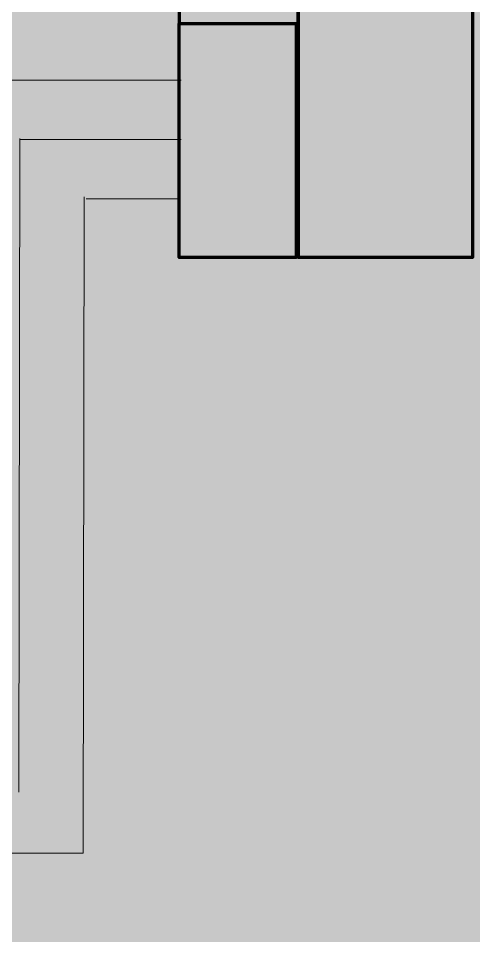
# Model space of a CAD drawing. Header units: millimetres. Extents: x 0 to 418, y 2 to 297.
# Drawn here: x 168.9 to 207.6, y 137.6 to 215.5 of the extents above; entities that cross this region are included whole.
import ezdxf

# ---------------------------------------------------------------- set-up
doc = ezdxf.new("R2010")
doc.units = ezdxf.units.MM
doc.header["$MEASUREMENT"] = 0
doc.layers.get('0').update_dxf_attribs({"linetype": 'CONTINUOUS'})

msp = doc.modelspace()

# ---------------------------------------------------------------- hatches: boundary and pattern name
at = {"true_color": 0xffffff}
for points in [[(-0.132, 297.01), (-0.132, 1.627), (417.7, 1.627), (417.7, 297.01)], [(-0.132, 297.01), (-0.132, 1.89), (417.7, 1.89), (417.7, 297.01)], [(182.621, 259.828), (182.621, 215.098), (192.718, 215.098), (192.718, 259.828)], [(192.767, 259.828), (192.767, 195.233), (207.551, 195.233), (207.551, 259.828)], [(182.621, 215.098), (182.621, 195.233), (192.57, 195.233), (192.57, 215.098)]]:
    msp.add_hatch(color=0, dxfattribs=at).paths.add_polyline_path(points)
at = {"true_color": 0x000007}
h = msp.add_hatch(color=0, dxfattribs=at)
h.paths.add_polyline_path([(184.972, 209.671), (186.6, 212.549), (187.061, 212.549), (187.538, 209.671), (187.159, 209.671), (187.028, 210.493), (185.86, 210.493), (185.4, 209.671)])
h.paths.add_polyline_path([(186.025, 210.789), (186.978, 210.789), (186.863, 211.513), (186.863, 211.513), (186.857, 211.55), (186.852, 211.586), (186.846, 211.622), (186.841, 211.657), (186.837, 211.691), (186.832, 211.725), (186.828, 211.759), (186.824, 211.792), (186.82, 211.824), (186.816, 211.856), (186.813, 211.887), (186.81, 211.918), (186.807, 211.948), (186.804, 211.977), (186.801, 212.006), (186.799, 212.034), (186.796, 212.062), (186.794, 212.089), (186.792, 212.115), (186.79, 212.141), (186.787, 212.166), (186.785, 212.19), (186.783, 212.214), (186.781, 212.237), (186.781, 212.237), (186.773, 212.216), (186.764, 212.195), (186.755, 212.173), (186.746, 212.152), (186.736, 212.129), (186.726, 212.107), (186.716, 212.084), (186.705, 212.061), (186.694, 212.038), (186.683, 212.014), (186.672, 211.99), (186.66, 211.965), (186.648, 211.94), (186.636, 211.915), (186.623, 211.89), (186.611, 211.864), (186.598, 211.838), (186.585, 211.811), (186.571, 211.784), (186.558, 211.757), (186.544, 211.729), (186.53, 211.701), (186.516, 211.673), (186.502, 211.645), (186.025, 210.789), (186.502, 211.645)])
h = msp.add_hatch(color=0, dxfattribs=at)
edge = h.paths.add_edge_path()
edge.add_spline(control_points=[(187.982, 209.441), (187.982, 209.655), (188.015, 209.852), (188.08, 210.066), (188.08, 210.066), (188.13, 210.28), (188.195, 210.444), (188.278, 210.576), (188.278, 210.576), (188.343, 210.691), (188.426, 210.789), (188.508, 210.872), (188.508, 210.872), (188.59, 210.937), (188.672, 210.987), (188.738, 211.02), (188.738, 211.02), (188.82, 211.053), (188.903, 211.069), (189.001, 211.069), (189.001, 211.069), (189.182, 211.069), (189.33, 211.003), (189.462, 210.872), (189.462, 210.872), (189.577, 210.724), (189.643, 210.526), (189.643, 210.28), (189.643, 210.28), (189.643, 210.016), (189.61, 209.753), (189.511, 209.49), (189.511, 209.49), (189.412, 209.178), (189.281, 208.948), (189.1, 208.783), (189.1, 208.783), (188.952, 208.668), (188.804, 208.619), (188.623, 208.619), (188.623, 208.619), (188.442, 208.619), (188.294, 208.684), (188.163, 208.832), (188.163, 208.832), (188.047, 208.964), (187.982, 209.178), (187.982, 209.441)], knot_values=[0, 0, 0, 0, 0.020833, 0.020833, 0.020833, 0.020833, 0.041667, 0.041667, 0.041667, 0.041667, 0.0625, 0.0625, 0.0625, 0.0625, 0.083333, 0.083333, 0.083333, 0.083333, 0.104167, 0.104167, 0.104167, 0.104167, 0.125, 0.125, 0.125, 0.125, 0.145833, 0.145833, 0.145833, 0.145833, 0.166667, 0.166667, 0.166667, 0.166667, 0.1875, 0.1875, 0.1875, 0.1875, 0.208333, 0.208333, 0.208333, 0.208333, 0.229167, 0.229167, 0.229167, 0.229167, 1, 1, 1, 1], degree=3, periodic=0)
edge = h.paths.add_edge_path()
edge.add_spline(control_points=[(188.261, 209.375), (188.261, 209.227), (188.294, 209.112), (188.343, 209.03), (188.343, 209.03), (188.409, 208.915), (188.508, 208.849), (188.639, 208.849), (188.639, 208.849), (188.755, 208.849), (188.853, 208.898), (188.952, 209.013), (188.952, 209.013), (189.083, 209.161), (189.199, 209.375), (189.264, 209.655), (189.264, 209.655), (189.33, 209.934), (189.363, 210.165), (189.363, 210.345), (189.363, 210.345), (189.363, 210.526), (189.33, 210.641), (189.264, 210.724), (189.264, 210.724), (189.199, 210.789), (189.116, 210.839), (189.001, 210.839), (189.001, 210.839), (188.919, 210.839), (188.853, 210.822), (188.787, 210.773), (188.787, 210.773), (188.705, 210.74), (188.639, 210.658), (188.59, 210.559), (188.59, 210.559), (188.491, 210.428), (188.426, 210.214), (188.36, 209.934), (188.36, 209.934), (188.294, 209.704), (188.261, 209.507), (188.261, 209.375)], knot_values=[0, 0, 0, 0, 0.022727, 0.022727, 0.022727, 0.022727, 0.045455, 0.045455, 0.045455, 0.045455, 0.068182, 0.068182, 0.068182, 0.068182, 0.090909, 0.090909, 0.090909, 0.090909, 0.113636, 0.113636, 0.113636, 0.113636, 0.136364, 0.136364, 0.136364, 0.136364, 0.159091, 0.159091, 0.159091, 0.159091, 0.181818, 0.181818, 0.181818, 0.181818, 0.204545, 0.204545, 0.204545, 0.204545, 0.227273, 0.227273, 0.227273, 0.227273, 1, 1, 1, 1], degree=3, periodic=0)
h = msp.add_hatch(color=0, dxfattribs=at)
h.paths.add_polyline_path([(184.972, 204.113), (186.6, 207.007), (187.061, 207.007), (187.538, 204.113), (187.159, 204.113), (187.028, 204.935), (185.86, 204.935), (185.4, 204.113)])
h.paths.add_polyline_path([(186.025, 205.247), (186.978, 205.247), (186.863, 205.971), (186.863, 205.971), (186.857, 206.006), (186.852, 206.04), (186.846, 206.074), (186.841, 206.108), (186.837, 206.141), (186.832, 206.174), (186.828, 206.206), (186.824, 206.238), (186.82, 206.27), (186.816, 206.301), (186.813, 206.332), (186.81, 206.362), (186.807, 206.391), (186.804, 206.42), (186.801, 206.449), (186.799, 206.477), (186.796, 206.504), (186.794, 206.531), (186.792, 206.557), (186.79, 206.582), (186.787, 206.607), (186.785, 206.632), (186.783, 206.655), (186.781, 206.678), (186.781, 206.678), (186.773, 206.657), (186.764, 206.636), (186.755, 206.615), (186.746, 206.593), (186.736, 206.571), (186.726, 206.549), (186.716, 206.526), (186.705, 206.503), (186.694, 206.48), (186.683, 206.457), (186.672, 206.433), (186.66, 206.409), (186.648, 206.385), (186.636, 206.36), (186.623, 206.335), (186.611, 206.31), (186.598, 206.285), (186.585, 206.26), (186.571, 206.234), (186.558, 206.208), (186.544, 206.182), (186.53, 206.156), (186.516, 206.129), (186.502, 206.103), (186.025, 205.247), (186.502, 206.103)])
for points in [[(188.557, 203.093), (188.935, 204.919), (188.935, 204.919), (188.915, 204.902), (188.893, 204.886), (188.871, 204.871), (188.848, 204.855), (188.824, 204.84), (188.8, 204.826), (188.775, 204.811), (188.749, 204.797), (188.723, 204.784), (188.696, 204.77), (188.668, 204.757), (188.639, 204.744), (188.61, 204.731), (188.58, 204.719), (188.55, 204.706), (188.519, 204.694), (188.487, 204.683), (188.454, 204.671), (188.421, 204.66), (188.387, 204.649), (188.353, 204.638), (188.317, 204.627), (188.281, 204.616), (188.245, 204.606), (188.245, 204.606), (188.294, 204.886), (188.294, 204.886), (188.313, 204.892), (188.331, 204.899), (188.35, 204.906), (188.368, 204.913), (188.387, 204.921), (188.405, 204.929), (188.424, 204.937), (188.442, 204.945), (188.461, 204.954), (188.479, 204.963), (188.498, 204.973), (188.516, 204.982), (188.535, 204.992), (188.553, 205.002), (188.572, 205.013), (188.59, 205.023), (188.609, 205.034), (188.627, 205.045), (188.646, 205.057), (188.664, 205.068), (188.683, 205.08), (188.701, 205.092), (188.72, 205.104), (188.738, 205.116), (188.738, 205.116), (188.756, 205.126), (188.774, 205.137), (188.791, 205.147), (188.808, 205.158), (188.824, 205.169), (188.84, 205.18), (188.856, 205.191), (188.871, 205.202), (188.886, 205.213), (188.9, 205.224), (188.914, 205.235), (188.927, 205.245), (188.94, 205.256), (188.953, 205.267), (188.966, 205.277), (188.978, 205.288), (188.99, 205.298), (189.002, 205.308), (189.013, 205.318), (189.024, 205.327), (189.035, 205.336), (189.046, 205.345), (189.057, 205.354), (189.067, 205.363), (189.071, 205.369), (189.076, 205.375), (189.08, 205.381), (189.085, 205.387), (189.089, 205.394), (189.094, 205.4), (189.099, 205.406), (189.104, 205.413), (189.109, 205.419), (189.114, 205.425), (189.119, 205.432), (189.125, 205.439), (189.13, 205.445), (189.135, 205.452), (189.14, 205.459), (189.145, 205.466), (189.15, 205.473), (189.155, 205.481), (189.16, 205.488), (189.164, 205.495), (189.169, 205.503), (189.174, 205.511), (189.178, 205.519), (189.182, 205.527), (189.363, 205.527), (188.853, 203.093), (188.557, 203.093), (188.853, 203.093)], [(202.124, 201.334), (202.585, 203.521), (202.585, 203.521), (202.56, 203.5), (202.534, 203.481), (202.507, 203.461), (202.479, 203.442), (202.451, 203.424), (202.421, 203.406), (202.391, 203.389), (202.36, 203.372), (202.328, 203.355), (202.295, 203.339), (202.262, 203.323), (202.227, 203.307), (202.192, 203.292), (202.155, 203.277), (202.118, 203.262), (202.08, 203.248), (202.042, 203.234), (202.002, 203.22), (201.961, 203.207), (201.92, 203.193), (201.878, 203.18), (201.835, 203.168), (201.791, 203.155), (201.746, 203.143), (201.746, 203.143), (201.812, 203.471), (201.812, 203.471), (201.834, 203.48), (201.857, 203.489), (201.88, 203.498), (201.902, 203.507), (201.925, 203.517), (201.947, 203.527), (201.97, 203.537), (201.992, 203.548), (202.014, 203.558), (202.037, 203.57), (202.059, 203.581), (202.081, 203.593), (202.103, 203.605), (202.125, 203.617), (202.147, 203.629), (202.169, 203.642), (202.19, 203.655), (202.212, 203.668), (202.233, 203.681), (202.254, 203.695), (202.276, 203.709), (202.297, 203.723), (202.317, 203.737), (202.338, 203.751), (202.338, 203.751), (202.36, 203.765), (202.382, 203.779), (202.404, 203.793), (202.424, 203.807), (202.445, 203.821), (202.464, 203.834), (202.484, 203.848), (202.502, 203.861), (202.521, 203.874), (202.538, 203.886), (202.556, 203.899), (202.572, 203.911), (202.589, 203.924), (202.604, 203.936), (202.619, 203.948), (202.634, 203.959), (202.648, 203.971), (202.662, 203.982), (202.675, 203.993), (202.687, 204.005), (202.7, 204.015), (202.711, 204.026), (202.722, 204.037), (202.733, 204.047), (202.739, 204.053), (202.745, 204.06), (202.751, 204.066), (202.757, 204.073), (202.764, 204.08), (202.77, 204.087), (202.776, 204.094), (202.782, 204.102), (202.788, 204.109), (202.794, 204.117), (202.801, 204.125), (202.807, 204.133), (202.813, 204.142), (202.819, 204.15), (202.825, 204.159), (202.831, 204.168), (202.838, 204.177), (202.844, 204.186), (202.85, 204.195), (202.856, 204.205), (202.862, 204.214), (202.868, 204.224), (202.875, 204.234), (202.881, 204.244), (203.094, 204.244), (202.486, 201.334), (202.124, 201.334), (202.486, 201.334)]]:
    msp.add_hatch(color=0, dxfattribs=at).paths.add_polyline_path(points)
h = msp.add_hatch(color=0, dxfattribs=at)
h.paths.add_polyline_path([(196.434, 201.334), (198.062, 204.228), (198.523, 204.228), (199, 201.334), (198.621, 201.334), (198.49, 202.172), (197.322, 202.172), (196.862, 201.334)])
h.paths.add_polyline_path([(197.487, 202.468), (198.441, 202.468), (198.325, 203.192), (198.325, 203.192), (198.321, 203.227), (198.317, 203.261), (198.313, 203.295), (198.309, 203.329), (198.305, 203.362), (198.301, 203.395), (198.297, 203.428), (198.293, 203.46), (198.289, 203.492), (198.286, 203.523), (198.282, 203.554), (198.278, 203.584), (198.275, 203.615), (198.271, 203.644), (198.268, 203.673), (198.265, 203.702), (198.261, 203.731), (198.258, 203.758), (198.256, 203.786), (198.253, 203.813), (198.25, 203.839), (198.248, 203.865), (198.245, 203.891), (198.243, 203.915), (198.243, 203.915), (198.235, 203.895), (198.226, 203.874), (198.217, 203.852), (198.208, 203.83), (198.198, 203.808), (198.188, 203.786), (198.178, 203.763), (198.167, 203.74), (198.156, 203.717), (198.145, 203.693), (198.134, 203.669), (198.122, 203.644), (198.11, 203.619), (198.098, 203.594), (198.085, 203.569), (198.073, 203.543), (198.06, 203.516), (198.047, 203.49), (198.033, 203.463), (198.02, 203.436), (198.006, 203.408), (197.992, 203.38), (197.978, 203.352), (197.964, 203.323), (197.487, 202.468), (197.964, 203.323)])
h.paths.add_polyline_path([(202.996, 201.334), (203.456, 203.521), (203.456, 203.521), (203.431, 203.5), (203.405, 203.481), (203.378, 203.461), (203.351, 203.442), (203.322, 203.424), (203.293, 203.406), (203.263, 203.389), (203.232, 203.372), (203.2, 203.355), (203.168, 203.339), (203.135, 203.323), (203.101, 203.307), (203.066, 203.292), (203.03, 203.277), (202.994, 203.262), (202.957, 203.248), (202.919, 203.234), (202.88, 203.22), (202.841, 203.207), (202.801, 203.193), (202.76, 203.18), (202.719, 203.168), (202.677, 203.155), (202.634, 203.143), (202.634, 203.143), (202.7, 203.471), (202.7, 203.471), (202.72, 203.48), (202.741, 203.489), (202.762, 203.498), (202.783, 203.507), (202.805, 203.517), (202.826, 203.527), (202.847, 203.537), (202.869, 203.548), (202.891, 203.558), (202.913, 203.57), (202.935, 203.581), (202.957, 203.593), (202.979, 203.605), (203.001, 203.617), (203.023, 203.629), (203.046, 203.642), (203.068, 203.655), (203.091, 203.668), (203.113, 203.681), (203.136, 203.695), (203.158, 203.709), (203.181, 203.723), (203.203, 203.737), (203.226, 203.751), (203.226, 203.751), (203.246, 203.765), (203.266, 203.779), (203.286, 203.793), (203.305, 203.807), (203.324, 203.821), (203.343, 203.834), (203.361, 203.848), (203.379, 203.861), (203.396, 203.874), (203.413, 203.886), (203.43, 203.899), (203.446, 203.911), (203.462, 203.924), (203.477, 203.936), (203.492, 203.948), (203.506, 203.959), (203.52, 203.971), (203.534, 203.982), (203.547, 203.993), (203.559, 204.005), (203.571, 204.015), (203.583, 204.026), (203.594, 204.037), (203.604, 204.047), (203.612, 204.053), (203.62, 204.06), (203.628, 204.066), (203.636, 204.073), (203.643, 204.08), (203.651, 204.087), (203.658, 204.094), (203.665, 204.102), (203.671, 204.109), (203.678, 204.117), (203.684, 204.125), (203.691, 204.133), (203.697, 204.142), (203.703, 204.15), (203.708, 204.159), (203.714, 204.168), (203.719, 204.177), (203.725, 204.186), (203.73, 204.195), (203.734, 204.205), (203.739, 204.214), (203.744, 204.224), (203.748, 204.234), (203.752, 204.244), (203.966, 204.244), (203.358, 201.334), (202.996, 201.334), (203.358, 201.334)])
h = msp.add_hatch(color=0, dxfattribs=at)
h.paths.add_polyline_path([(184.972, 198.554), (186.6, 201.449), (187.061, 201.449), (187.538, 198.554), (187.159, 198.554), (187.028, 199.393), (185.86, 199.393), (185.4, 198.554)])
h.paths.add_polyline_path([(186.025, 199.689), (186.978, 199.689), (186.863, 200.413), (186.863, 200.413), (186.857, 200.447), (186.852, 200.482), (186.846, 200.516), (186.841, 200.55), (186.837, 200.583), (186.832, 200.616), (186.828, 200.648), (186.824, 200.681), (186.82, 200.712), (186.816, 200.744), (186.813, 200.775), (186.81, 200.805), (186.807, 200.835), (186.804, 200.865), (186.801, 200.894), (186.799, 200.923), (186.796, 200.951), (186.794, 200.979), (186.792, 201.007), (186.79, 201.034), (186.787, 201.06), (186.785, 201.086), (186.783, 201.111), (186.781, 201.136), (186.781, 201.136), (186.773, 201.116), (186.764, 201.094), (186.755, 201.073), (186.746, 201.051), (186.736, 201.029), (186.726, 201.007), (186.716, 200.984), (186.705, 200.961), (186.694, 200.937), (186.683, 200.914), (186.672, 200.889), (186.66, 200.865), (186.648, 200.84), (186.636, 200.815), (186.623, 200.789), (186.611, 200.764), (186.598, 200.737), (186.585, 200.711), (186.571, 200.684), (186.558, 200.657), (186.544, 200.629), (186.53, 200.601), (186.516, 200.573), (186.502, 200.544), (186.025, 199.689), (186.502, 200.544)])
h = msp.add_hatch(color=0, dxfattribs=at)
h.paths.add_polyline_path([(187.932, 197.551), (187.932, 197.551), (187.936, 197.568), (187.941, 197.584), (187.945, 197.601), (187.95, 197.617), (187.955, 197.633), (187.96, 197.649), (187.965, 197.666), (187.97, 197.682), (187.975, 197.698), (187.981, 197.713), (187.986, 197.729), (187.992, 197.744), (187.998, 197.76), (188.003, 197.775), (188.009, 197.79), (188.015, 197.805), (188.021, 197.819), (188.027, 197.833), (188.033, 197.847), (188.039, 197.861), (188.045, 197.875), (188.052, 197.888), (188.058, 197.901), (188.064, 197.913), (188.064, 197.913), (188.072, 197.925), (188.08, 197.937), (188.089, 197.949), (188.097, 197.961), (188.105, 197.973), (188.113, 197.984), (188.122, 197.996), (188.13, 198.007), (188.139, 198.018), (188.147, 198.029), (188.156, 198.04), (188.165, 198.051), (188.173, 198.062), (188.182, 198.072), (188.191, 198.083), (188.2, 198.093), (188.209, 198.104), (188.219, 198.114), (188.228, 198.125), (188.238, 198.135), (188.248, 198.145), (188.257, 198.156), (188.267, 198.166), (188.278, 198.176), (188.29, 198.189), (188.304, 198.202), (188.318, 198.215), (188.333, 198.23), (188.348, 198.244), (188.364, 198.259), (188.382, 198.275), (188.399, 198.291), (188.418, 198.308), (188.438, 198.325), (188.458, 198.343), (188.479, 198.361), (188.501, 198.38), (188.524, 198.399), (188.548, 198.419), (188.572, 198.439), (188.598, 198.46), (188.625, 198.481), (188.652, 198.503), (188.68, 198.526), (188.71, 198.548), (188.74, 198.572), (188.771, 198.596), (188.804, 198.62), (188.822, 198.636), (188.84, 198.652), (188.858, 198.667), (188.875, 198.682), (188.892, 198.696), (188.908, 198.71), (188.924, 198.724), (188.94, 198.737), (188.955, 198.749), (188.969, 198.761), (188.983, 198.773), (188.997, 198.785), (189.01, 198.796), (189.023, 198.807), (189.035, 198.817), (189.046, 198.827), (189.057, 198.837), (189.067, 198.847), (189.077, 198.856), (189.086, 198.865), (189.095, 198.874), (189.103, 198.883), (189.11, 198.891), (189.116, 198.9), (189.127, 198.91), (189.137, 198.92), (189.146, 198.931), (189.156, 198.941), (189.165, 198.951), (189.175, 198.961), (189.184, 198.972), (189.192, 198.982), (189.201, 198.992), (189.209, 199.003), (189.217, 199.013), (189.225, 199.023), (189.233, 199.033), (189.24, 199.044), (189.247, 199.054), (189.254, 199.064), (189.26, 199.074), (189.267, 199.085), (189.273, 199.095), (189.278, 199.105), (189.283, 199.116), (189.288, 199.126), (189.293, 199.136), (189.297, 199.146), (189.301, 199.153), (189.305, 199.159), (189.309, 199.166), (189.312, 199.172), (189.316, 199.179), (189.319, 199.186), (189.322, 199.193), (189.325, 199.201), (189.327, 199.208), (189.33, 199.215), (189.332, 199.223), (189.334, 199.231), (189.336, 199.238), (189.338, 199.246), (189.34, 199.254), (189.341, 199.262), (189.342, 199.27), (189.343, 199.278), (189.344, 199.286), (189.345, 199.295), (189.346, 199.303), (189.346, 199.311), (189.346, 199.319), (189.347, 199.327), (189.346, 199.342), (189.346, 199.356), (189.344, 199.37), (189.343, 199.383), (189.34, 199.397), (189.338, 199.41), (189.334, 199.423), (189.331, 199.436), (189.327, 199.449), (189.322, 199.461), (189.317, 199.474), (189.312, 199.486), (189.306, 199.497), (189.299, 199.509), (189.293, 199.52), (189.286, 199.531), (189.278, 199.541), (189.27, 199.552), (189.262, 199.562), (189.253, 199.571), (189.244, 199.581), (189.235, 199.59), (189.225, 199.598), (189.215, 199.607), (189.207, 199.617), (189.198, 199.626), (189.189, 199.635), (189.179, 199.644), (189.17, 199.652), (189.16, 199.66), (189.149, 199.667), (189.139, 199.673), (189.128, 199.679), (189.117, 199.685), (189.105, 199.69), (189.094, 199.695), (189.082, 199.7), (189.07, 199.704), (189.057, 199.707), (189.044, 199.71), (189.032, 199.713), (189.018, 199.716), (189.005, 199.718), (188.992, 199.719), (188.978, 199.72), (188.964, 199.721), (188.95, 199.722), (188.935, 199.722), (188.921, 199.722), (188.907, 199.721), (188.893, 199.72), (188.879, 199.719), (188.866, 199.718), (188.852, 199.716), (188.839, 199.713), (188.826, 199.71), (188.813, 199.707), (188.8, 199.704), (188.787, 199.7), (188.775, 199.695), (188.763, 199.69), (188.751, 199.685), (188.739, 199.679), (188.727, 199.673), (188.716, 199.667), (188.704, 199.66), (188.693, 199.652), (188.682, 199.644), (188.671, 199.635), (188.66, 199.626), (188.65, 199.617), (188.639, 199.607), (188.629, 199.596), (188.619, 199.586), (188.609, 199.574), (188.6, 199.563), (188.59, 199.551), (188.581, 199.539), (188.572, 199.526), (188.563, 199.512), (188.555, 199.499), (188.546, 199.485), (188.538, 199.47), (188.53, 199.455), (188.523, 199.439), (188.516, 199.423), (188.509, 199.406), (188.502, 199.389), (188.495, 199.371), (188.489, 199.352), (188.483, 199.333), (188.478, 199.314), (188.472, 199.293), (188.467, 199.273), (188.463, 199.251), (188.459, 199.229), (188.163, 199.278), (188.163, 199.278), (188.167, 199.304), (188.172, 199.33), (188.177, 199.356), (188.183, 199.381), (188.189, 199.405), (188.196, 199.429), (188.204, 199.453), (188.212, 199.476), (188.22, 199.499), (188.229, 199.521), (188.239, 199.542), (188.249, 199.564), (188.259, 199.585), (188.27, 199.605), (188.282, 199.625), (188.294, 199.645), (188.307, 199.664), (188.32, 199.683), (188.333, 199.701), (188.348, 199.719), (188.362, 199.737), (188.377, 199.754), (188.393, 199.771), (188.409, 199.788), (188.428, 199.802), (188.447, 199.816), (188.466, 199.829), (188.485, 199.841), (188.504, 199.853), (188.524, 199.865), (188.544, 199.875), (188.564, 199.886), (188.584, 199.896), (188.605, 199.905), (188.626, 199.913), (188.648, 199.921), (188.669, 199.929), (188.692, 199.936), (188.714, 199.942), (188.737, 199.947), (188.76, 199.952), (188.784, 199.957), (188.808, 199.96), (188.832, 199.963), (188.857, 199.966), (188.883, 199.967), (188.909, 199.968), (188.935, 199.969), (188.952, 199.968), (188.968, 199.968), (188.984, 199.967), (189, 199.966), (189.016, 199.965), (189.031, 199.963), (189.047, 199.961), (189.062, 199.958), (189.077, 199.956), (189.092, 199.953), (189.108, 199.95), (189.122, 199.946), (189.137, 199.942), (189.152, 199.938), (189.167, 199.934), (189.181, 199.93), (189.196, 199.925), (189.211, 199.92), (189.225, 199.915), (189.24, 199.91), (189.254, 199.904), (189.268, 199.898), (189.283, 199.893), (189.297, 199.886), (189.297, 199.886), (189.311, 199.878), (189.325, 199.87), (189.339, 199.861), (189.352, 199.852), (189.365, 199.843), (189.377, 199.834), (189.39, 199.825), (189.401, 199.815), (189.413, 199.806), (189.424, 199.796), (189.435, 199.786), (189.445, 199.775), (189.455, 199.765), (189.465, 199.755), (189.475, 199.744), (189.484, 199.733), (189.492, 199.722), (189.501, 199.711), (189.509, 199.699), (189.516, 199.688), (189.524, 199.676), (189.531, 199.664), (189.538, 199.652), (189.544, 199.64), (189.552, 199.627), (189.559, 199.615), (189.566, 199.602), (189.573, 199.589), (189.579, 199.576), (189.584, 199.563), (189.59, 199.55), (189.594, 199.537), (189.599, 199.524), (189.603, 199.51), (189.606, 199.497), (189.61, 199.484), (189.613, 199.47), (189.615, 199.457), (189.617, 199.444), (189.619, 199.43), (189.621, 199.417), (189.623, 199.404), (189.624, 199.391), (189.625, 199.378), (189.625, 199.365), (189.626, 199.352), (189.626, 199.34), (189.626, 199.327), (189.626, 199.307), (189.625, 199.287), (189.624, 199.266), (189.622, 199.246), (189.62, 199.227), (189.617, 199.207), (189.613, 199.187), (189.609, 199.168), (189.604, 199.148), (189.599, 199.129), (189.593, 199.11), (189.587, 199.091), (189.58, 199.072), (189.572, 199.053), (189.564, 199.034), (189.555, 199.015), (189.546, 198.997), (189.536, 198.978), (189.525, 198.96), (189.514, 198.941), (189.502, 198.922), (189.489, 198.904), (189.476, 198.885), (189.462, 198.867), (189.462, 198.867), (189.453, 198.854), (189.442, 198.84), (189.43, 198.826), (189.417, 198.811), (189.402, 198.794), (189.385, 198.777), (189.367, 198.759), (189.348, 198.74), (189.327, 198.72), (189.305, 198.7), (189.281, 198.678), (189.256, 198.655), (189.23, 198.632), (189.202, 198.607), (189.173, 198.581), (189.143, 198.555), (189.111, 198.528), (189.078, 198.499), (189.043, 198.47), (189.008, 198.439), (188.971, 198.408), (188.933, 198.376), (188.894, 198.342), (188.853, 198.308), (188.853, 198.308), (188.835, 198.294), (188.817, 198.28), (188.799, 198.266), (188.782, 198.253), (188.765, 198.24), (188.749, 198.227), (188.732, 198.215), (188.717, 198.202), (188.701, 198.19), (188.687, 198.179), (188.672, 198.167), (188.658, 198.156), (188.644, 198.144), (188.631, 198.133), (188.618, 198.122), (188.606, 198.112), (188.594, 198.101), (188.583, 198.09), (188.572, 198.08), (188.561, 198.069), (188.551, 198.059), (188.542, 198.049), (188.533, 198.038), (188.524, 198.028), (188.524, 198.028), (188.514, 198.02), (188.504, 198.011), (188.495, 198.003), (188.486, 197.994), (188.477, 197.985), (188.469, 197.976), (188.46, 197.967), (188.452, 197.958), (188.445, 197.949), (188.437, 197.94), (188.43, 197.931), (188.424, 197.921), (188.417, 197.912), (188.411, 197.903), (188.405, 197.894), (188.399, 197.884), (188.393, 197.875), (188.388, 197.866), (188.383, 197.857), (188.378, 197.848), (188.373, 197.84), (188.368, 197.831), (188.364, 197.823), (188.36, 197.814), (188.36, 197.814), (189.429, 197.814), (189.379, 197.551)])
h.paths.add_polyline_path([(187.932, 197.551), (189.379, 197.551)])

# ---------------------------------------------------------------- linework, layer by layer
at = {"color": 0, "linetype": 'Continuous', "lineweight": 70, "true_color": 0x000007}
for points in [[(182.621, 215.098), (192.718, 215.098), (192.718, 259.828), (182.621, 259.828)], [(192.767, 259.828), (207.551, 259.828), (207.551, 195.233), (192.767, 195.233)], [(182.621, 215.098), (192.57, 215.098), (192.57, 195.233), (182.621, 195.233)]]:
    msp.add_lwpolyline(points, close=True, dxfattribs=at)
at = {"color": 0, "linetype": 'Continuous', "lineweight": 20, "true_color": 0x000007}
for points in [[(164.104, 210.296), (182.785, 210.296), (182.785, 210.296)], [(169.07, 205.33), (168.988, 149.828), (168.988, 149.828)], [(169.07, 205.247), (182.785, 205.247), (182.785, 205.247)], [(174.546, 200.363), (174.464, 144.648), (174.464, 144.648)], [(174.711, 200.199), (182.621, 200.199), (182.621, 200.199)], [(115.624, 144.648), (174.464, 144.648), (174.464, 144.648)]]:
    msp.add_lwpolyline(points, dxfattribs=at)

doc.saveas('drawing.dxf')
